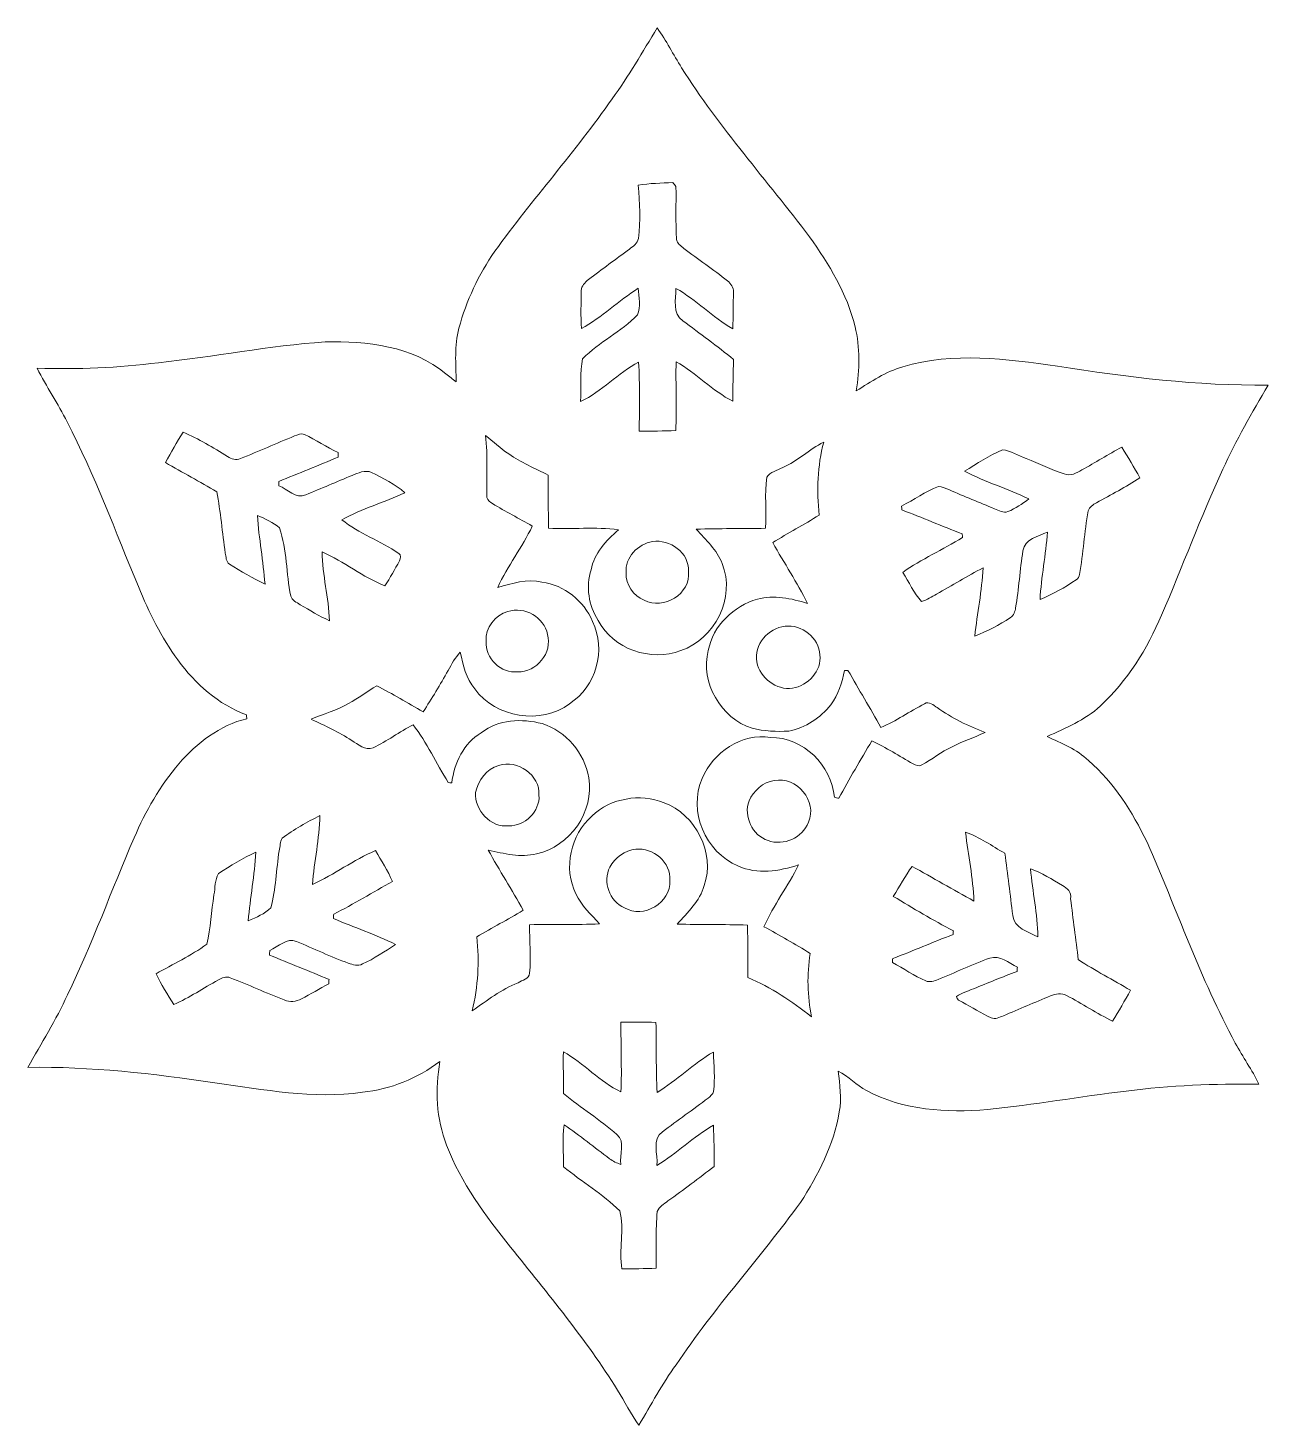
# Model space of a CAD drawing. Header units: centimetres. Extents: x -14.4 to 14.4, y -16.2 to 16.2.
import ezdxf

# ---------------------------------------------------------------- set-up
doc = ezdxf.new("R2010")
doc.units = ezdxf.units.CM
doc.header["$MEASUREMENT"] = 0
doc.layers.add('Layer 1', color=7, linetype='Continuous')

msp = doc.modelspace()

# ---------------------------------------------------------------- linework, layer by layer
at = {"layer": 'Layer 1', "color": 251, "lineweight": 9}
for points, knots in [([(0.21502, 16.18139), (0.42316, 15.88682), (0.58544, 15.56332), (0.77876, 15.25888), (0.77876, 15.25888), (1.65471, 13.87175), (2.75502, 12.64832), (3.7428, 11.34304), (3.7428, 11.34304), (4.19541, 10.70981), (4.61346, 10.02576), (4.7969, 9.2606), (4.7969, 9.2606), (4.91614, 8.77447), (4.90026, 8.26682), (4.82583, 7.77505), (4.82583, 7.77505), (5.16908, 7.98989), (5.50881, 8.22096), (5.90356, 8.33207), (5.90356, 8.33207), (7.07055, 8.68028), (8.30598, 8.51905), (9.48885, 8.34337), (9.48885, 8.34337), (11.1028, 8.09537), (12.72876, 7.88864), (14.36494, 7.9091), (14.36494, 7.9091), (13.99346, 7.27163), (13.62128, 6.63311), (13.32036, 5.95824), (13.32036, 5.95824), (12.80108, 4.85228), (12.38409, 3.70293), (11.89938, 2.58251), (11.89938, 2.58251), (11.56318, 1.7997), (11.1088, 1.05322), (10.47698, 0.47467), (10.47698, 0.47467), (10.12596, 0.14764), (9.67582, -0.03933), (9.24402, -0.2323), (9.24402, -0.2323), (9.58021, -0.38682), (9.93264, -0.52617), (10.20287, -0.78899), (10.20287, -0.78899), (10.79906, -1.29981), (11.21887, -1.97785), (11.56071, -2.6767), (11.56071, -2.6767), (12.24721, -4.22716), (12.79684, -5.84007), (13.60611, -7.33479), (13.60611, -7.33479), (13.78003, -7.65546), (13.99276, -7.95497), (14.15327, -8.28341), (14.15327, -8.28341), (13.12598, -8.27987), (12.09728, -8.30422), (11.07881, -8.44709), (11.07881, -8.44709), (10.00425, -8.57163), (8.93885, -8.76777), (7.86147, -8.87113), (7.86147, -8.87113), (6.9178, -8.94945), (5.91203, -8.89477), (5.0636, -8.43193), (5.0636, -8.43193), (4.82759, -8.30634), (4.64415, -8.10455), (4.40743, -7.98143), (4.40743, -7.98143), (4.43954, -8.2954), (4.49139, -8.61502), (4.43107, -8.92899), (4.43107, -8.92899), (4.30442, -9.68992), (3.94635, -10.38843), (3.52937, -11.02837), (3.52937, -11.02837), (2.60157, -12.30401), (1.52877, -13.46889), (0.65317, -14.78334), (0.65317, -14.78334), (0.33073, -15.22748), (0.07109, -15.71114), (-0.21007, -16.18139), (-0.21007, -16.18139), (-0.39775, -15.92422), (-0.53745, -15.63706), (-0.70855, -15.36965), (-0.70855, -15.36965), (-1.43527, -14.19561), (-2.32815, -13.13833), (-3.18259, -12.05778), (-3.18259, -12.05778), (-3.77102, -11.3367), (-4.33053, -10.57152), (-4.66778, -9.69734), (-4.66778, -9.69734), (-4.9052, -9.0828), (-4.93413, -8.40406), (-4.82089, -7.75918), (-4.82089, -7.75918), (-5.3423, -8.15217), (-5.96318, -8.40406), (-6.61335, -8.47355), (-6.61335, -8.47355), (-7.75882, -8.63795), (-8.90287, -8.40794), (-10.03458, -8.252), (-10.03458, -8.252), (-11.46863, -8.04174), (-12.91326, -7.87242), (-14.36494, -7.89675), (-14.36494, -7.89675), (-14.05943, -7.3369), (-13.70913, -6.80033), (-13.45089, -6.21542), (-13.45089, -6.21542), (-12.86846, -5.03184), (-12.43207, -3.78548), (-11.90255, -2.57898), (-11.90255, -2.57898), (-11.64361, -1.96056), (-11.30071, -1.37495), (-10.86891, -0.8613), (-10.86891, -0.8613), (-10.45087, -0.38541), (-9.921, 0.03016), (-9.29446, 0.18045), (-9.29446, 0.18045), (-9.29623, 0.20267), (-9.30011, 0.24748), (-9.30222, 0.2697), (-9.30222, 0.2697), (-9.95381, 0.50924), (-10.48509, 0.98866), (-10.89255, 1.54111), (-10.89255, 1.54111), (-11.26861, 2.06534), (-11.56353, 2.6439), (-11.80695, 3.24044), (-11.80695, 3.24044), (-12.33929, 4.51891), (-12.81695, 5.82313), (-13.45724, 7.05397), (-13.45724, 7.05397), (-13.66326, 7.4826), (-13.9402, 7.87206), (-14.15221, 8.29681), (-14.15221, 8.29681), (-13.21347, 8.27458), (-12.27297, 8.30386), (-11.34128, 8.42663), (-11.34128, 8.42663), (-10.05117, 8.56104), (-8.77659, 8.82526), (-7.48119, 8.90782), (-7.48119, 8.90782), (-6.51563, 8.93322), (-5.45342, 8.81644), (-4.68542, 8.16875), (-4.68542, 8.16875), (-4.60427, 8.10807), (-4.52385, 8.04563), (-4.4413, 7.9853), (-4.4413, 7.9853), (-4.45012, 8.39982), (-4.49104, 8.82174), (-4.37921, 9.22673), (-4.37921, 9.22673), (-4.21376, 9.8649), (-3.91954, 10.46603), (-3.54842, 11.00931), (-3.54842, 11.00931), (-2.68375, 12.21617), (-1.67551, 13.31366), (-0.83343, 14.53815), (-0.83343, 14.53815), (-0.44397, 15.06026), (-0.1307, 15.63106), (0.21502, 16.18139), (0.21502, 16.18139), (0.21502, 16.18139), (0.21502, 16.18139), (0.21502, 16.18139)], [0, 0, 0, 0, 0.02040816, 0.02040816, 0.02040816, 0.02040816, 0.04081633, 0.04081633, 0.04081633, 0.04081633, 0.06122449, 0.06122449, 0.06122449, 0.06122449, 0.08163265, 0.08163265, 0.08163265, 0.08163265, 0.10204082, 0.10204082, 0.10204082, 0.10204082, 0.12244898, 0.12244898, 0.12244898, 0.12244898, 0.14285714, 0.14285714, 0.14285714, 0.14285714, 0.16326531, 0.16326531, 0.16326531, 0.16326531, 0.18367347, 0.18367347, 0.18367347, 0.18367347, 0.20408163, 0.20408163, 0.20408163, 0.20408163, 0.2244898, 0.2244898, 0.2244898, 0.2244898, 0.24489796, 0.24489796, 0.24489796, 0.24489796, 0.26530612, 0.26530612, 0.26530612, 0.26530612, 0.28571429, 0.28571429, 0.28571429, 0.28571429, 0.30612245, 0.30612245, 0.30612245, 0.30612245, 0.32653061, 0.32653061, 0.32653061, 0.32653061, 0.34693878, 0.34693878, 0.34693878, 0.34693878, 0.36734694, 0.36734694, 0.36734694, 0.36734694, 0.3877551, 0.3877551, 0.3877551, 0.3877551, 0.40816327, 0.40816327, 0.40816327, 0.40816327, 0.42857143, 0.42857143, 0.42857143, 0.42857143, 0.44897959, 0.44897959, 0.44897959, 0.44897959, 0.46938776, 0.46938776, 0.46938776, 0.46938776, 0.48979592, 0.48979592, 0.48979592, 0.48979592, 0.51020408, 0.51020408, 0.51020408, 0.51020408, 0.53061224, 0.53061224, 0.53061224, 0.53061224, 0.55102041, 0.55102041, 0.55102041, 0.55102041, 0.57142857, 0.57142857, 0.57142857, 0.57142857, 0.59183673, 0.59183673, 0.59183673, 0.59183673, 0.6122449, 0.6122449, 0.6122449, 0.6122449, 0.63265306, 0.63265306, 0.63265306, 0.63265306, 0.65306122, 0.65306122, 0.65306122, 0.65306122, 0.67346939, 0.67346939, 0.67346939, 0.67346939, 0.69387755, 0.69387755, 0.69387755, 0.69387755, 0.71428571, 0.71428571, 0.71428571, 0.71428571, 0.73469388, 0.73469388, 0.73469388, 0.73469388, 0.75510204, 0.75510204, 0.75510204, 0.75510204, 0.7755102, 0.7755102, 0.7755102, 0.7755102, 0.79591837, 0.79591837, 0.79591837, 0.79591837, 0.81632653, 0.81632653, 0.81632653, 0.81632653, 0.83673469, 0.83673469, 0.83673469, 0.83673469, 0.85714286, 0.85714286, 0.85714286, 0.85714286, 0.87755102, 0.87755102, 0.87755102, 0.87755102, 0.89795918, 0.89795918, 0.89795918, 0.89795918, 0.91836735, 0.91836735, 0.91836735, 0.91836735, 0.93877551, 0.93877551, 0.93877551, 0.93877551, 0.95918367, 0.95918367, 0.95918367, 0.95918367, 1, 1, 1, 1]), ([(-0.22736, 12.54213), (-0.18609, 12.1308), (-0.1748, 11.71311), (-0.22101, 11.30177), (-0.22101, 11.30177), (-0.239, 11.18994), (-0.34589, 11.12538), (-0.42562, 11.05941), (-0.42562, 11.05941), (-0.74383, 10.82411), (-1.06485, 10.59374), (-1.37812, 10.35243), (-1.37812, 10.35243), (-1.45926, 10.28859), (-1.54287, 10.20569), (-1.54745, 10.09633), (-1.54745, 10.09633), (-1.54992, 9.80423), (-1.56015, 9.51142), (-1.54287, 9.21932), (-1.54287, 9.21932), (-1.06874, 9.4772), (-0.68068, 9.86138), (-0.22736, 10.14995), (-0.22736, 10.14995), (-0.20796, 9.94815), (-0.15716, 9.72732), (-0.24218, 9.53576), (-0.24218, 9.53576), (-0.62212, 9.14665), (-1.13153, 8.90605), (-1.51501, 8.52011), (-1.51501, 8.52011), (-1.58697, 8.1952), (-1.5344, 7.85548), (-1.56015, 7.52458), (-1.56015, 7.52458), (-1.06979, 7.76588), (-0.69479, 8.18074), (-0.21783, 8.44285), (-0.21783, 8.44285), (-0.18573, 7.90946), (-0.20196, 7.37535), (-0.20161, 6.84125), (-0.20161, 6.84125), (0.08026, 6.84195), (0.36178, 6.84513), (0.644, 6.85324), (0.644, 6.85324), (0.6627, 7.38488), (0.64188, 7.91686), (0.65, 8.44815), (0.65, 8.44815), (1.11849, 8.1878), (1.48785, 7.77928), (1.96551, 7.53304), (1.96551, 7.53304), (1.96868, 7.85583), (1.96833, 8.17863), (1.9842, 8.50071), (1.9842, 8.50071), (1.60426, 8.81468), (1.19963, 9.09796), (0.80981, 9.39888), (0.80981, 9.39888), (0.55898, 9.56433), (0.64718, 9.891), (0.64682, 10.14783), (0.64682, 10.14783), (1.11743, 9.88431), (1.49278, 9.48001), (1.96339, 9.21403), (1.96339, 9.21403), (1.97574, 9.49766), (1.97291, 9.782), (1.98103, 10.06599), (1.98103, 10.06599), (1.98914, 10.17147), (1.91965, 10.26001), (1.84168, 10.3221), (1.84168, 10.3221), (1.51325, 10.58598), (1.16435, 10.82234), (0.8285, 11.07599), (0.8285, 11.07599), (0.76465, 11.13631), (0.66834, 11.19029), (0.65988, 11.2866), (0.65988, 11.2866), (0.63871, 11.69441), (0.65282, 12.10293), (0.64823, 12.51074), (0.64823, 12.51074), (0.62283, 12.54002), (0.59743, 12.5693), (0.57239, 12.59858), (0.57239, 12.59858), (0.30533, 12.58764), (0.03722, 12.582), (-0.22736, 12.54213), (-0.22736, 12.54213), (-0.22736, 12.54213), (-0.22736, 12.54213), (-0.22736, 12.54213)], [0, 0, 0, 0, 0.03703704, 0.03703704, 0.03703704, 0.03703704, 0.07407407, 0.07407407, 0.07407407, 0.07407407, 0.11111111, 0.11111111, 0.11111111, 0.11111111, 0.14814815, 0.14814815, 0.14814815, 0.14814815, 0.18518519, 0.18518519, 0.18518519, 0.18518519, 0.22222222, 0.22222222, 0.22222222, 0.22222222, 0.25925926, 0.25925926, 0.25925926, 0.25925926, 0.2962963, 0.2962963, 0.2962963, 0.2962963, 0.33333333, 0.33333333, 0.33333333, 0.33333333, 0.37037037, 0.37037037, 0.37037037, 0.37037037, 0.40740741, 0.40740741, 0.40740741, 0.40740741, 0.44444444, 0.44444444, 0.44444444, 0.44444444, 0.48148148, 0.48148148, 0.48148148, 0.48148148, 0.51851852, 0.51851852, 0.51851852, 0.51851852, 0.55555556, 0.55555556, 0.55555556, 0.55555556, 0.59259259, 0.59259259, 0.59259259, 0.59259259, 0.62962963, 0.62962963, 0.62962963, 0.62962963, 0.66666667, 0.66666667, 0.66666667, 0.66666667, 0.7037037, 0.7037037, 0.7037037, 0.7037037, 0.74074074, 0.74074074, 0.74074074, 0.74074074, 0.77777778, 0.77777778, 0.77777778, 0.77777778, 0.81481481, 0.81481481, 0.81481481, 0.81481481, 0.85185185, 0.85185185, 0.85185185, 0.85185185, 0.88888889, 0.88888889, 0.88888889, 0.88888889, 0.92592593, 0.92592593, 0.92592593, 0.92592593, 1, 1, 1, 1]), ([(-10.76978, 6.82149), (-10.91618, 6.59113), (-11.04953, 6.35265), (-11.17971, 6.11241), (-11.17971, 6.11241), (-10.7846, 5.88451), (-10.38278, 5.66861), (-9.98873, 5.43895), (-9.98873, 5.43895), (-9.90265, 4.96835), (-9.86138, 4.49139), (-9.79365, 4.01796), (-9.79365, 4.01796), (-9.77071, 3.94212), (-9.78411, 3.81018), (-9.69627, 3.7615), (-9.69627, 3.7615), (-9.43064, 3.59146), (-9.15547, 3.43553), (-8.8729, 3.29477), (-8.8729, 3.29477), (-8.91205, 3.82817), (-9.01576, 4.35452), (-9.04752, 4.88862), (-9.04752, 4.88862), (-8.86655, 4.81489), (-8.68733, 4.7267), (-8.53705, 4.6004), (-8.53705, 4.6004), (-8.35925, 4.0924), (-8.38465, 3.54383), (-8.27529, 3.02137), (-8.27529, 3.02137), (-8.24601, 2.92118), (-8.13912, 2.87532), (-8.05939, 2.82205), (-8.05939, 2.82205), (-7.83538, 2.69258), (-7.61418, 2.55747), (-7.37888, 2.44916), (-7.37888, 2.44916), (-7.3944, 2.98397), (-7.54716, 3.50714), (-7.54751, 4.04337), (-7.54751, 4.04337), (-7.04127, 3.82394), (-6.61053, 3.45987), (-6.09477, 3.25738), (-6.09477, 3.25738), (-5.97835, 3.44717), (-5.86335, 3.63838), (-5.75998, 3.83523), (-5.75998, 3.83523), (-5.736, 3.88955), (-5.7106, 3.97422), (-5.77621, 4.00915), (-5.77621, 4.00915), (-6.19531, 4.30125), (-6.69485, 4.46635), (-7.09419, 4.78808), (-7.09419, 4.78808), (-6.62746, 5.04102), (-6.11453, 5.19413), (-5.63298, 5.41638), (-5.63298, 5.41638), (-5.86088, 5.61534), (-6.13816, 5.74869), (-6.40592, 5.88451), (-6.40592, 5.88451), (-6.55761, 5.95401), (-6.71636, 5.86934), (-6.85712, 5.81678), (-6.85712, 5.81678), (-7.21237, 5.66438), (-7.56938, 5.51551), (-7.92639, 5.36699), (-7.92639, 5.36699), (-8.15605, 5.26221), (-8.3536, 5.50351), (-8.55292, 5.57477), (-8.55292, 5.57477), (-8.55292, 5.60017), (-8.55363, 5.65097), (-8.55398, 5.67637), (-8.55398, 5.67637), (-8.09326, 5.85946), (-7.635, 6.04891), (-7.17815, 6.24082), (-7.17815, 6.24082), (-7.17886, 6.26657), (-7.18027, 6.31772), (-7.18097, 6.34312), (-7.18097, 6.34312), (-7.44309, 6.47894), (-7.69215, 6.63946), (-7.9592, 6.76575), (-7.9592, 6.76575), (-8.03575, 6.80209), (-8.1183, 6.75199), (-8.19203, 6.73012), (-8.19203, 6.73012), (-8.60655, 6.55479), (-9.02036, 6.37628), (-9.43768, 6.20836), (-9.43768, 6.20836), (-9.54, 6.15792), (-9.65112, 6.19848), (-9.74073, 6.25493), (-9.74073, 6.25493), (-10.0741, 6.46095), (-10.41242, 6.65992), (-10.76978, 6.82149), (-10.76978, 6.82149), (-10.76978, 6.82149), (-10.76978, 6.82149), (-10.76978, 6.82149)], [0, 0, 0, 0, 0.03333333, 0.03333333, 0.03333333, 0.03333333, 0.06666667, 0.06666667, 0.06666667, 0.06666667, 0.1, 0.1, 0.1, 0.1, 0.13333333, 0.13333333, 0.13333333, 0.13333333, 0.16666667, 0.16666667, 0.16666667, 0.16666667, 0.2, 0.2, 0.2, 0.2, 0.23333333, 0.23333333, 0.23333333, 0.23333333, 0.26666667, 0.26666667, 0.26666667, 0.26666667, 0.3, 0.3, 0.3, 0.3, 0.33333333, 0.33333333, 0.33333333, 0.33333333, 0.36666667, 0.36666667, 0.36666667, 0.36666667, 0.4, 0.4, 0.4, 0.4, 0.43333333, 0.43333333, 0.43333333, 0.43333333, 0.46666667, 0.46666667, 0.46666667, 0.46666667, 0.5, 0.5, 0.5, 0.5, 0.53333333, 0.53333333, 0.53333333, 0.53333333, 0.56666667, 0.56666667, 0.56666667, 0.56666667, 0.6, 0.6, 0.6, 0.6, 0.63333333, 0.63333333, 0.63333333, 0.63333333, 0.66666667, 0.66666667, 0.66666667, 0.66666667, 0.7, 0.7, 0.7, 0.7, 0.73333333, 0.73333333, 0.73333333, 0.73333333, 0.76666667, 0.76666667, 0.76666667, 0.76666667, 0.8, 0.8, 0.8, 0.8, 0.83333333, 0.83333333, 0.83333333, 0.83333333, 0.86666667, 0.86666667, 0.86666667, 0.86666667, 0.9, 0.9, 0.9, 0.9, 0.93333333, 0.93333333, 0.93333333, 0.93333333, 1, 1, 1, 1]), ([(-3.76608, 6.74211), (-3.70788, 6.2641), (-3.74139, 5.78291), (-3.73045, 5.30313), (-3.73045, 5.30313), (-3.72163, 5.2347), (-3.65461, 5.19871), (-3.60381, 5.16202), (-3.60381, 5.16202), (-3.30112, 4.98034), (-2.9868, 4.81912), (-2.68094, 4.64238), (-2.68094, 4.64238), (-2.91483, 4.15132), (-3.25244, 3.71669), (-3.48139, 3.22245), (-3.48139, 3.22245), (-3.14872, 3.30923), (-2.80124, 3.43518), (-2.45586, 3.34416), (-2.45586, 3.34416), (-1.93904, 3.27184), (-1.48291, 2.91624), (-1.28675, 2.43223), (-1.28675, 2.43223), (-0.95973, 1.78488), (-1.20632, 0.91493), (-1.81733, 0.52829), (-1.81733, 0.52829), (-2.4802, 0.02981), (-3.53043, 0.19985), (-4.01232, 0.87154), (-4.01232, 0.87154), (-4.22081, 1.10825), (-4.28149, 1.42364), (-4.34887, 1.72103), (-4.34887, 1.72103), (-4.46882, 1.59791), (-4.5489, 1.4448), (-4.63251, 1.29664), (-4.63251, 1.29664), (-4.81419, 0.97067), (-5.00821, 0.65176), (-5.20895, 0.33743), (-5.20895, 0.33743), (-5.56349, 0.54804), (-5.92156, 0.7523), (-6.28562, 0.94562), (-6.28562, 0.94562), (-6.4987, 0.80204), (-6.71248, 0.65882), (-6.93615, 0.53217), (-6.93615, 0.53217), (-7.21061, 0.3773), (-7.51505, 0.28805), (-7.8061, 0.17092), (-7.8061, 0.17092), (-7.48613, 0.01746), (-7.1591, -0.12435), (-6.86453, -0.32473), (-6.86453, -0.32473), (-6.71531, -0.40834), (-6.55973, -0.57167), (-6.36923, -0.49265), (-6.36923, -0.49265), (-6.04644, -0.34096), (-5.75681, -0.12753), (-5.44354, 0.04216), (-5.44354, 0.04216), (-5.12109, -0.37094), (-4.90591, -0.85672), (-4.62651, -1.29875), (-4.62651, -1.29875), (-4.60675, -1.30051), (-4.56795, -1.30404), (-4.54819, -1.3058), (-4.54819, -1.3058), (-4.48399, -0.85072), (-4.27902, -0.37941), (-3.86133, -0.14517), (-3.86133, -0.14517), (-3.46622, 0.16493), (-2.9233, 0.18997), (-2.45374, 0.06685), (-2.45374, 0.06685), (-1.89988, -0.10954), (-1.46632, -0.61189), (-1.37318, -1.18551), (-1.37318, -1.18551), (-1.23913, -1.96691), (-1.80886, -2.78535), (-2.57933, -2.94763), (-2.57933, -2.94763), (-2.95399, -3.045), (-3.33287, -2.94305), (-3.69941, -2.86226), (-3.69941, -2.86226), (-3.44717, -3.33675), (-3.14343, -3.78195), (-2.89437, -4.25785), (-2.89437, -4.25785), (-3.24926, -4.4674), (-3.6098, -4.66707), (-3.96681, -4.87309), (-3.96681, -4.87309), (-3.90085, -5.44566), (-3.9393, -6.02457), (-4.07053, -6.58513), (-4.07053, -6.58513), (-3.72904, -6.34913), (-3.39778, -6.0923), (-3.01008, -5.93426), (-3.01008, -5.93426), (-2.91518, -5.87288), (-2.75679, -5.84783), (-2.74162, -5.71377), (-2.74162, -5.71377), (-2.70669, -5.34053), (-2.7476, -4.96482), (-2.74162, -4.59087), (-2.74162, -4.59087), (-2.2015, -4.58734), (-1.66175, -4.59334), (-1.12165, -4.57359), (-1.12165, -4.57359), (-1.31991, -4.35451), (-1.54146, -4.14919), (-1.67093, -3.87862), (-1.67093, -3.87862), (-1.96691, -3.27924), (-1.79405, -2.51019), (-1.29663, -2.0731), (-1.29663, -2.0731), (-0.86342, -1.65294), (-0.18362, -1.5464), (0.3713, -1.76442), (0.3713, -1.76442), (1.10614, -2.03676), (1.5644, -2.93317), (1.30193, -3.68247), (1.30193, -3.68247), (1.20421, -4.04654), (0.91529, -4.30688), (0.67399, -4.57888), (0.67399, -4.57888), (1.21691, -4.59052), (1.76019, -4.58346), (2.30347, -4.59969), (2.30347, -4.59969), (2.31511, -5.00539), (2.31017, -5.41144), (2.3144, -5.81749), (2.3144, -5.81749), (2.85239, -6.03833), (3.33217, -6.36712), (3.78549, -6.72625), (3.78549, -6.72625), (3.69377, -6.24118), (3.67824, -5.74729), (3.75797, -5.25904), (3.75797, -5.25904), (3.40802, -5.03819), (3.04853, -4.83288), (2.68376, -4.63814), (2.68376, -4.63814), (2.90636, -4.1358), (3.25173, -3.69905), (3.4888, -3.2041), (3.4888, -3.2041), (3.03795, -3.35544), (2.53277, -3.43164), (2.08439, -3.23091), (2.08439, -3.23091), (1.33051, -2.91729), (0.92411, -1.95668), (1.2536, -1.20174), (1.2536, -1.20174), (1.5076, -0.59637), (2.17082, -0.14481), (2.83969, -0.25276), (2.83969, -0.25276), (3.59851, -0.24818), (4.2508, -0.8994), (4.31783, -1.64024), (4.31783, -1.64024), (4.35205, -1.64765), (4.38662, -1.65576), (4.42155, -1.66352), (4.42155, -1.66352), (4.66179, -1.21161), (4.92602, -0.77311), (5.18496, -0.33179), (5.18496, -0.33179), (5.51692, -0.4856), (5.82243, -0.6895), (6.14275, -0.86554), (6.14275, -0.86554), (6.20237, -0.89588), (6.2768, -0.93398), (6.34101, -0.89164), (6.34101, -0.89164), (6.57878, -0.75759), (6.79645, -0.58825), (7.04304, -0.46937), (7.04304, -0.46937), (7.28963, -0.33955), (7.55986, -0.26194), (7.80856, -0.13635), (7.80856, -0.13635), (7.41733, 0.01006), (7.04057, 0.19597), (6.69908, 0.43762), (6.69908, 0.43762), (6.61159, 0.49019), (6.51246, 0.59602), (6.40486, 0.52652), (6.40486, 0.52652), (6.0662, 0.35013), (5.75222, 0.12365), (5.39733, -0.02134), (5.39733, -0.02134), (5.1465, 0.42175), (4.88439, 0.85813), (4.63251, 1.30052), (4.63251, 1.30052), (4.61169, 1.30052), (4.57006, 1.30017), (4.54925, 1.29981), (4.54925, 1.29981), (4.49528, 1.01865), (4.41131, 0.73713), (4.23916, 0.50359), (4.23916, 0.50359), (3.9968, 0.19632), (3.6472, -0.02487), (3.26443, -0.10742), (3.26443, -0.10742), (2.97974, -0.12082), (2.69011, -0.11095), (2.41283, -0.0411), (2.41283, -0.0411), (1.69069, 0.19209), (1.20315, 1.01794), (1.39683, 1.7623), (1.39683, 1.7623), (1.50619, 2.33345), (1.98456, 2.79383), (2.53454, 2.95081), (2.53454, 2.95081), (2.92048, 3.05418), (3.32194, 2.96669), (3.69518, 2.85168), (3.69518, 2.85168), (3.45458, 3.3364), (3.15437, 3.7876), (2.88978, 4.25856), (2.88978, 4.25856), (3.24221, 4.48222), (3.6151, 4.67166), (3.96576, 4.89815), (3.96576, 4.89815), (3.90895, 5.4633), (3.92554, 6.03585), (4.06982, 6.58619), (4.06982, 6.58619), (3.73539, 6.42109), (3.46763, 6.14416), (3.12085, 6.00058), (3.12085, 6.00058), (2.99879, 5.92826), (2.83052, 5.89933), (2.74973, 5.77233), (2.74973, 5.77233), (2.70281, 5.38251), (2.74268, 4.98458), (2.72327, 4.59193), (2.72327, 4.59193), (2.18846, 4.57853), (1.6533, 4.59123), (1.11884, 4.56795), (1.11884, 4.56795), (1.33509, 4.31783), (1.59721, 4.09487), (1.71786, 3.77737), (1.71786, 3.77737), (2.03465, 2.99456), (1.5524, 2.02089), (0.76042, 1.75913), (0.76042, 1.75913), (0.06827, 1.49631), (-0.81368, 1.7877), (-1.15517, 2.45833), (-1.15517, 2.45833), (-1.37283, 2.80512), (-1.44656, 3.23903), (-1.31885, 3.63167), (-1.31885, 3.63167), (-1.24654, 4.01373), (-0.96749, 4.30724), (-0.68491, 4.55348), (-0.68491, 4.55348), (-1.21831, 4.63638), (-1.76512, 4.55842), (-2.3024, 4.59511), (-2.3024, 4.59511), (-2.31404, 5.00433), (-2.30981, 5.41426), (-2.31051, 5.82348), (-2.31051, 5.82348), (-2.61919, 5.98047), (-2.94235, 6.11347), (-3.22669, 6.31384), (-3.22669, 6.31384), (-3.42213, 6.43696), (-3.58017, 6.60735), (-3.76608, 6.74211), (-3.76608, 6.74211), (-3.76608, 6.74211), (-3.76608, 6.74211), (-3.76608, 6.74211)], [0, 0, 0, 0, 0.01234568, 0.01234568, 0.01234568, 0.01234568, 0.02469136, 0.02469136, 0.02469136, 0.02469136, 0.03703704, 0.03703704, 0.03703704, 0.03703704, 0.04938272, 0.04938272, 0.04938272, 0.04938272, 0.0617284, 0.0617284, 0.0617284, 0.0617284, 0.07407407, 0.07407407, 0.07407407, 0.07407407, 0.08641975, 0.08641975, 0.08641975, 0.08641975, 0.09876543, 0.09876543, 0.09876543, 0.09876543, 0.11111111, 0.11111111, 0.11111111, 0.11111111, 0.12345679, 0.12345679, 0.12345679, 0.12345679, 0.13580247, 0.13580247, 0.13580247, 0.13580247, 0.14814815, 0.14814815, 0.14814815, 0.14814815, 0.16049383, 0.16049383, 0.16049383, 0.16049383, 0.17283951, 0.17283951, 0.17283951, 0.17283951, 0.18518519, 0.18518519, 0.18518519, 0.18518519, 0.19753086, 0.19753086, 0.19753086, 0.19753086, 0.20987654, 0.20987654, 0.20987654, 0.20987654, 0.22222222, 0.22222222, 0.22222222, 0.22222222, 0.2345679, 0.2345679, 0.2345679, 0.2345679, 0.24691358, 0.24691358, 0.24691358, 0.24691358, 0.25925926, 0.25925926, 0.25925926, 0.25925926, 0.27160494, 0.27160494, 0.27160494, 0.27160494, 0.28395062, 0.28395062, 0.28395062, 0.28395062, 0.2962963, 0.2962963, 0.2962963, 0.2962963, 0.30864198, 0.30864198, 0.30864198, 0.30864198, 0.32098765, 0.32098765, 0.32098765, 0.32098765, 0.33333333, 0.33333333, 0.33333333, 0.33333333, 0.34567901, 0.34567901, 0.34567901, 0.34567901, 0.35802469, 0.35802469, 0.35802469, 0.35802469, 0.37037037, 0.37037037, 0.37037037, 0.37037037, 0.38271605, 0.38271605, 0.38271605, 0.38271605, 0.39506173, 0.39506173, 0.39506173, 0.39506173, 0.40740741, 0.40740741, 0.40740741, 0.40740741, 0.41975309, 0.41975309, 0.41975309, 0.41975309, 0.43209877, 0.43209877, 0.43209877, 0.43209877, 0.44444444, 0.44444444, 0.44444444, 0.44444444, 0.45679012, 0.45679012, 0.45679012, 0.45679012, 0.4691358, 0.4691358, 0.4691358, 0.4691358, 0.48148148, 0.48148148, 0.48148148, 0.48148148, 0.49382716, 0.49382716, 0.49382716, 0.49382716, 0.50617284, 0.50617284, 0.50617284, 0.50617284, 0.51851852, 0.51851852, 0.51851852, 0.51851852, 0.5308642, 0.5308642, 0.5308642, 0.5308642, 0.54320988, 0.54320988, 0.54320988, 0.54320988, 0.55555556, 0.55555556, 0.55555556, 0.55555556, 0.56790123, 0.56790123, 0.56790123, 0.56790123, 0.58024691, 0.58024691, 0.58024691, 0.58024691, 0.59259259, 0.59259259, 0.59259259, 0.59259259, 0.60493827, 0.60493827, 0.60493827, 0.60493827, 0.61728395, 0.61728395, 0.61728395, 0.61728395, 0.62962963, 0.62962963, 0.62962963, 0.62962963, 0.64197531, 0.64197531, 0.64197531, 0.64197531, 0.65432099, 0.65432099, 0.65432099, 0.65432099, 0.66666667, 0.66666667, 0.66666667, 0.66666667, 0.67901235, 0.67901235, 0.67901235, 0.67901235, 0.69135802, 0.69135802, 0.69135802, 0.69135802, 0.7037037, 0.7037037, 0.7037037, 0.7037037, 0.71604938, 0.71604938, 0.71604938, 0.71604938, 0.72839506, 0.72839506, 0.72839506, 0.72839506, 0.74074074, 0.74074074, 0.74074074, 0.74074074, 0.75308642, 0.75308642, 0.75308642, 0.75308642, 0.7654321, 0.7654321, 0.7654321, 0.7654321, 0.77777778, 0.77777778, 0.77777778, 0.77777778, 0.79012346, 0.79012346, 0.79012346, 0.79012346, 0.80246914, 0.80246914, 0.80246914, 0.80246914, 0.81481481, 0.81481481, 0.81481481, 0.81481481, 0.82716049, 0.82716049, 0.82716049, 0.82716049, 0.83950617, 0.83950617, 0.83950617, 0.83950617, 0.85185185, 0.85185185, 0.85185185, 0.85185185, 0.86419753, 0.86419753, 0.86419753, 0.86419753, 0.87654321, 0.87654321, 0.87654321, 0.87654321, 0.88888889, 0.88888889, 0.88888889, 0.88888889, 0.90123457, 0.90123457, 0.90123457, 0.90123457, 0.91358025, 0.91358025, 0.91358025, 0.91358025, 0.92592593, 0.92592593, 0.92592593, 0.92592593, 0.9382716, 0.9382716, 0.9382716, 0.9382716, 0.95061728, 0.95061728, 0.95061728, 0.95061728, 0.96296296, 0.96296296, 0.96296296, 0.96296296, 0.97530864, 0.97530864, 0.97530864, 0.97530864, 1, 1, 1, 1]), ([(10.05153, 5.94237), (9.92416, 5.87816), (9.79081, 5.78468), (9.64089, 5.8517), (9.64089, 5.8517), (9.34138, 5.94907), (9.05704, 6.08948), (8.76389, 6.20413), (8.76389, 6.20413), (8.57974, 6.27151), (8.40863, 6.39639), (8.20967, 6.40733), (8.20967, 6.40733), (7.9017, 6.27433), (7.6156, 6.09336), (7.33408, 5.91203), (7.33408, 5.91203), (7.81244, 5.6605), (8.33844, 5.51304), (8.82103, 5.26997), (8.82103, 5.26997), (8.67287, 5.15356), (8.5113, 5.05196), (8.33738, 4.97823), (8.33738, 4.97823), (8.23084, 4.93413), (8.12395, 5.00892), (8.02623, 5.04102), (8.02623, 5.04102), (7.6798, 5.19272), (7.32667, 5.32783), (6.98201, 5.48305), (6.98201, 5.48305), (6.89981, 5.51339), (6.81832, 5.5596), (6.72871, 5.55608), (6.72871, 5.55608), (6.42391, 5.44742), (6.16427, 5.24845), (5.87534, 5.10699), (5.87534, 5.10699), (5.8764, 5.08406), (5.87816, 5.03855), (5.87887, 5.01597), (5.87887, 5.01597), (6.35124, 4.84735), (6.80738, 4.63709), (7.27799, 4.46352), (7.27799, 4.46352), (7.2801, 4.442), (7.28434, 4.39826), (7.28645, 4.37674), (7.28645, 4.37674), (6.83031, 4.09805), (6.33713, 3.87932), (5.9011, 3.56853), (5.9011, 3.56853), (6.04679, 3.34522), (6.15545, 3.09157), (6.33819, 2.89578), (6.33819, 2.89578), (6.46448, 2.92823), (6.57102, 3.00796), (6.68426, 3.06864), (6.68426, 3.06864), (7.04304, 3.27325), (7.39864, 3.48386), (7.76481, 3.67471), (7.76481, 3.67471), (7.73448, 3.14449), (7.62935, 2.62132), (7.56903, 2.09356), (7.56903, 2.09356), (7.8576, 2.20751), (8.13806, 2.34756), (8.39453, 2.52325), (8.39453, 2.52325), (8.47355, 2.57087), (8.50283, 2.66365), (8.51765, 2.74973), (8.51765, 2.74973), (8.5882, 3.18717), (8.61889, 3.62991), (8.68522, 4.06806), (8.68522, 4.06806), (8.72191, 4.3404), (9.04188, 4.40743), (9.25566, 4.50409), (9.25566, 4.50409), (9.21826, 3.97987), (9.1096, 3.46375), (9.08315, 2.93847), (9.08315, 2.93847), (9.37384, 3.06935), (9.65853, 3.2161), (9.91994, 3.39884), (9.91994, 3.39884), (9.96192, 3.42812), (9.9912, 3.47328), (9.9972, 3.52443), (9.9972, 3.52443), (10.08857, 4.0102), (10.10338, 4.50762), (10.20109, 4.99234), (10.20109, 4.99234), (10.21944, 5.08829), (10.31505, 5.13627), (10.39019, 5.18425), (10.39019, 5.18425), (10.72745, 5.37122), (11.0707, 5.54831), (11.39455, 5.75892), (11.39455, 5.75892), (11.26649, 6.00234), (11.11691, 6.23376), (10.97545, 6.46942), (10.97545, 6.46942), (10.66183, 6.30397), (10.36021, 6.11664), (10.05153, 5.94237), (10.05153, 5.94237), (10.05153, 5.94237), (10.05153, 5.94237), (10.05153, 5.94237)], [0, 0, 0, 0, 0.03125, 0.03125, 0.03125, 0.03125, 0.0625, 0.0625, 0.0625, 0.0625, 0.09375, 0.09375, 0.09375, 0.09375, 0.125, 0.125, 0.125, 0.125, 0.15625, 0.15625, 0.15625, 0.15625, 0.1875, 0.1875, 0.1875, 0.1875, 0.21875, 0.21875, 0.21875, 0.21875, 0.25, 0.25, 0.25, 0.25, 0.28125, 0.28125, 0.28125, 0.28125, 0.3125, 0.3125, 0.3125, 0.3125, 0.34375, 0.34375, 0.34375, 0.34375, 0.375, 0.375, 0.375, 0.375, 0.40625, 0.40625, 0.40625, 0.40625, 0.4375, 0.4375, 0.4375, 0.4375, 0.46875, 0.46875, 0.46875, 0.46875, 0.5, 0.5, 0.5, 0.5, 0.53125, 0.53125, 0.53125, 0.53125, 0.5625, 0.5625, 0.5625, 0.5625, 0.59375, 0.59375, 0.59375, 0.59375, 0.625, 0.625, 0.625, 0.625, 0.65625, 0.65625, 0.65625, 0.65625, 0.6875, 0.6875, 0.6875, 0.6875, 0.71875, 0.71875, 0.71875, 0.71875, 0.75, 0.75, 0.75, 0.75, 0.78125, 0.78125, 0.78125, 0.78125, 0.8125, 0.8125, 0.8125, 0.8125, 0.84375, 0.84375, 0.84375, 0.84375, 0.875, 0.875, 0.875, 0.875, 0.90625, 0.90625, 0.90625, 0.90625, 0.9375, 0.9375, 0.9375, 0.9375, 1, 1, 1, 1]), ([(0.1046, 4.2829), (-0.23195, 4.22787), (-0.53992, 3.91672), (-0.50641, 3.56112), (-0.50641, 3.56112), (-0.51981, 3.2856), (-0.34025, 3.02807), (-0.0866, 2.92788), (-0.0866, 2.92788), (0.35261, 2.68305), (1.00666, 3.07817), (0.93575, 3.59498), (0.93575, 3.59498), (0.96397, 4.0229), (0.50007, 4.34993), (0.1046, 4.2829), (0.1046, 4.2829), (0.1046, 4.2829), (0.1046, 4.2829), (0.1046, 4.2829)], [0, 0, 0, 0, 0.16666667, 0.16666667, 0.16666667, 0.16666667, 0.33333333, 0.33333333, 0.33333333, 0.33333333, 0.5, 0.5, 0.5, 0.5, 0.66666667, 0.66666667, 0.66666667, 0.66666667, 1, 1, 1, 1]), ([(-3.24785, 2.66295), (-3.54136, 2.5804), (-3.77385, 2.28371), (-3.75233, 1.97362), (-3.75233, 1.97362), (-3.77843, 1.58733), (-3.40484, 1.21479), (-3.01714, 1.26806), (-3.01714, 1.26806), (-2.58498, 1.24795), (-2.20503, 1.71115), (-2.32815, 2.13448), (-2.32815, 2.13448), (-2.40294, 2.53206), (-2.8605, 2.79206), (-3.24785, 2.66295), (-3.24785, 2.66295), (-3.24785, 2.66295), (-3.24785, 2.66295), (-3.24785, 2.66295)], [0, 0, 0, 0, 0.16666667, 0.16666667, 0.16666667, 0.16666667, 0.33333333, 0.33333333, 0.33333333, 0.33333333, 0.5, 0.5, 0.5, 0.5, 0.66666667, 0.66666667, 0.66666667, 0.66666667, 1, 1, 1, 1]), ([(3.10251, 2.30876), (2.72292, 2.23362), (2.4153, 1.81346), (2.53842, 1.42434), (2.53842, 1.42434), (2.64602, 1.06768), (3.04536, 0.80381), (3.41719, 0.90117), (3.41719, 0.90117), (3.76431, 0.99113), (4.06665, 1.35978), (3.96999, 1.72879), (3.96999, 1.72879), (3.90895, 2.11967), (3.48492, 2.4026), (3.10251, 2.30876), (3.10251, 2.30876), (3.10251, 2.30876), (3.10251, 2.30876), (3.10251, 2.30876)], [0, 0, 0, 0, 0.16666667, 0.16666667, 0.16666667, 0.16666667, 0.33333333, 0.33333333, 0.33333333, 0.33333333, 0.5, 0.5, 0.5, 0.5, 0.66666667, 0.66666667, 0.66666667, 0.66666667, 1, 1, 1, 1]), ([(-3.45846, -0.90364), (-3.74492, -0.97208), (-3.93048, -1.25853), (-3.99257, -1.53088), (-3.99257, -1.53088), (-4.02573, -1.93481), (-3.64332, -2.35426), (-3.22704, -2.29887), (-3.22704, -2.29887), (-2.8545, -2.31792), (-2.4989, -1.9655), (-2.52571, -1.58944), (-2.52571, -1.58944), (-2.49572, -1.12448), (-3.02455, -0.75829), (-3.45846, -0.90364), (-3.45846, -0.90364), (-3.45846, -0.90364), (-3.45846, -0.90364), (-3.45846, -0.90364)], [0, 0, 0, 0, 0.16666667, 0.16666667, 0.16666667, 0.16666667, 0.33333333, 0.33333333, 0.33333333, 0.33333333, 0.5, 0.5, 0.5, 0.5, 0.66666667, 0.66666667, 0.66666667, 0.66666667, 1, 1, 1, 1]), ([(2.92612, -1.25183), (2.66401, -1.28323), (2.44705, -1.49348), (2.34016, -1.72561), (2.34016, -1.72561), (2.20892, -2.08474), (2.41883, -2.52254), (2.78007, -2.64001), (2.78007, -2.64001), (3.1392, -2.77618), (3.57735, -2.57757), (3.71599, -2.21809), (3.71599, -2.21809), (3.93717, -1.73196), (3.44047, -1.146), (2.92612, -1.25183), (2.92612, -1.25183), (2.92612, -1.25183), (2.92612, -1.25183), (2.92612, -1.25183)], [0, 0, 0, 0, 0.16666667, 0.16666667, 0.16666667, 0.16666667, 0.33333333, 0.33333333, 0.33333333, 0.33333333, 0.5, 0.5, 0.5, 0.5, 0.66666667, 0.66666667, 0.66666667, 0.66666667, 1, 1, 1, 1]), ([(-8.47249, -2.58674), (-8.54234, -2.6647), (-8.50989, -2.78712), (-8.54446, -2.87708), (-8.54446, -2.87708), (-8.61184, -3.31593), (-8.6203, -3.76784), (-8.73531, -4.19682), (-8.73531, -4.19682), (-8.87713, -4.34146), (-9.0761, -4.42083), (-9.25919, -4.50338), (-9.25919, -4.50338), (-9.22215, -3.96928), (-9.10996, -3.44328), (-9.08491, -2.90812), (-9.08491, -2.90812), (-9.38619, -3.04959), (-9.67229, -3.2228), (-9.94781, -3.40801), (-9.94781, -3.40801), (-10.04306, -3.54982), (-10.01978, -3.74068), (-10.05788, -3.90084), (-10.05788, -3.90084), (-10.11538, -4.27972), (-10.1242, -4.66919), (-10.22192, -5.03996), (-10.22192, -5.03996), (-10.58633, -5.31337), (-11.00332, -5.50211), (-11.39631, -5.72859), (-11.39631, -5.72859), (-11.2806, -5.978), (-11.12715, -6.20731), (-10.98639, -6.44261), (-10.98639, -6.44261), (-10.62691, -6.27892), (-10.29635, -6.06196), (-9.95345, -5.86899), (-9.95345, -5.86899), (-9.87054, -5.82313), (-9.77247, -5.77692), (-9.67829, -5.81925), (-9.67829, -5.81925), (-9.256, -5.978), (-8.8482, -6.1738), (-8.42663, -6.33501), (-8.42663, -6.33501), (-8.29963, -6.38652), (-8.15146, -6.37488), (-8.03081, -6.31138), (-8.03081, -6.31138), (-7.81456, -6.20025), (-7.60819, -6.07078), (-7.39264, -5.9586), (-7.39264, -5.9586), (-7.39193, -5.93355), (-7.39052, -5.88311), (-7.38982, -5.85806), (-7.38982, -5.85806), (-7.84843, -5.66897), (-8.3081, -5.48376), (-8.76706, -5.29573), (-8.76706, -5.29573), (-8.766, -5.26927), (-8.76459, -5.21599), (-8.76353, -5.18953), (-8.76353, -5.18953), (-8.56386, -5.10416), (-8.36983, -4.8798), (-8.14159, -4.98351), (-8.14159, -4.98351), (-7.73942, -5.14367), (-7.3496, -5.33454), (-6.9425, -5.48341), (-6.9425, -5.48341), (-6.83807, -5.51093), (-6.71813, -5.56137), (-6.61653, -5.49999), (-6.61653, -5.49999), (-6.34418, -5.38075), (-6.10006, -5.20753), (-5.8503, -5.04878), (-5.8503, -5.04878), (-6.31526, -4.81912), (-6.80773, -4.65049), (-7.28504, -4.44905), (-7.28504, -4.44905), (-7.28434, -4.4233), (-7.28257, -4.37215), (-7.28187, -4.34641), (-7.28187, -4.34641), (-6.81761, -4.11497), (-6.37558, -3.84087), (-5.92156, -3.59004), (-5.92156, -3.59004), (-6.02245, -3.33639), (-6.18296, -3.11273), (-6.31102, -2.87284), (-6.31102, -2.87284), (-6.81973, -3.09262), (-7.26952, -3.4267), (-7.77223, -3.65813), (-7.77223, -3.65813), (-7.73307, -3.12367), (-7.61207, -2.59732), (-7.60007, -2.0611), (-7.60007, -2.0611), (-7.90064, -2.21915), (-8.20191, -2.38037), (-8.47249, -2.58674), (-8.47249, -2.58674), (-8.47249, -2.58674), (-8.47249, -2.58674), (-8.47249, -2.58674)], [0, 0, 0, 0, 0.03333333, 0.03333333, 0.03333333, 0.03333333, 0.06666667, 0.06666667, 0.06666667, 0.06666667, 0.1, 0.1, 0.1, 0.1, 0.13333333, 0.13333333, 0.13333333, 0.13333333, 0.16666667, 0.16666667, 0.16666667, 0.16666667, 0.2, 0.2, 0.2, 0.2, 0.23333333, 0.23333333, 0.23333333, 0.23333333, 0.26666667, 0.26666667, 0.26666667, 0.26666667, 0.3, 0.3, 0.3, 0.3, 0.33333333, 0.33333333, 0.33333333, 0.33333333, 0.36666667, 0.36666667, 0.36666667, 0.36666667, 0.4, 0.4, 0.4, 0.4, 0.43333333, 0.43333333, 0.43333333, 0.43333333, 0.46666667, 0.46666667, 0.46666667, 0.46666667, 0.5, 0.5, 0.5, 0.5, 0.53333333, 0.53333333, 0.53333333, 0.53333333, 0.56666667, 0.56666667, 0.56666667, 0.56666667, 0.6, 0.6, 0.6, 0.6, 0.63333333, 0.63333333, 0.63333333, 0.63333333, 0.66666667, 0.66666667, 0.66666667, 0.66666667, 0.7, 0.7, 0.7, 0.7, 0.73333333, 0.73333333, 0.73333333, 0.73333333, 0.76666667, 0.76666667, 0.76666667, 0.76666667, 0.8, 0.8, 0.8, 0.8, 0.83333333, 0.83333333, 0.83333333, 0.83333333, 0.86666667, 0.86666667, 0.86666667, 0.86666667, 0.9, 0.9, 0.9, 0.9, 0.93333333, 0.93333333, 0.93333333, 0.93333333, 1, 1, 1, 1]), ([(7.35419, -2.4481), (7.42227, -2.97903), (7.52881, -3.50749), (7.55068, -4.04301), (7.55068, -4.04301), (7.06914, -3.7823), (6.59748, -3.5022), (6.11664, -3.23938), (6.11664, -3.23938), (5.95613, -3.46092), (5.83089, -3.7054), (5.68343, -3.93507), (5.68343, -3.93507), (6.13957, -4.21376), (6.60206, -4.48433), (7.07443, -4.73551), (7.07443, -4.73551), (7.07232, -4.75668), (7.06808, -4.79902), (7.06597, -4.82018), (7.06597, -4.82018), (6.59642, -4.99515), (6.13816, -5.20012), (5.66826, -5.37475), (5.66826, -5.37475), (5.66685, -5.39733), (5.66438, -5.44249), (5.66297, -5.46542), (5.66297, -5.46542), (5.91838, -5.61076), (6.16674, -5.77092), (6.43485, -5.89334), (6.43485, -5.89334), (6.52551, -5.93108), (6.63417, -5.89475), (6.72025, -5.85947), (6.72025, -5.85947), (7.12171, -5.6986), (7.51294, -5.51198), (7.91969, -5.36452), (7.91969, -5.36452), (8.15887, -5.29009), (8.35608, -5.47459), (8.55681, -5.57337), (8.55681, -5.57337), (8.5554, -5.59841), (8.55187, -5.64851), (8.55046, -5.67356), (8.55046, -5.67356), (8.2086, -5.79632), (7.877, -5.9452), (7.53798, -6.07466), (7.53798, -6.07466), (7.40534, -6.1304), (7.26493, -6.17309), (7.14675, -6.2567), (7.14675, -6.2567), (7.14499, -6.33255), (7.23706, -6.34983), (7.28363, -6.38864), (7.28363, -6.38864), (7.50341, -6.5107), (7.71896, -6.64158), (7.9472, -6.74776), (7.9472, -6.74776), (8.04316, -6.7901), (8.14406, -6.73436), (8.23472, -6.70261), (8.23472, -6.70261), (8.59702, -6.54315), (8.96285, -6.39216), (9.32727, -6.23765), (9.32727, -6.23765), (9.44227, -6.18791), (9.58198, -6.16956), (9.69663, -6.23095), (9.69663, -6.23095), (10.05611, -6.4225), (10.39866, -6.64511), (10.76414, -6.82679), (10.76414, -6.82679), (10.90207, -6.58796), (11.04883, -6.35442), (11.17936, -6.11135), (11.17936, -6.11135), (10.7779, -5.87146), (10.36126, -5.65698), (9.96933, -5.40086), (9.96933, -5.40086), (9.91006, -4.92989), (9.85009, -4.45929), (9.78835, -3.98903), (9.78835, -3.98903), (9.81446, -3.84087), (9.71215, -3.74174), (9.59926, -3.68176), (9.59926, -3.68176), (9.35691, -3.54665), (9.12548, -3.38649), (8.86161, -3.29582), (8.86161, -3.29582), (8.90675, -3.82288), (9.02353, -4.34287), (9.0341, -4.8738), (9.0341, -4.8738), (8.81116, -4.75809), (8.48096, -4.66742), (8.45238, -4.37638), (8.45238, -4.37638), (8.38783, -3.89697), (8.33597, -3.41577), (8.26646, -2.9367), (8.26646, -2.9367), (7.96695, -2.76701), (7.68333, -2.55887), (7.35419, -2.4481), (7.35419, -2.4481), (7.35419, -2.4481), (7.35419, -2.4481), (7.35419, -2.4481)], [0, 0, 0, 0, 0.03225806, 0.03225806, 0.03225806, 0.03225806, 0.06451613, 0.06451613, 0.06451613, 0.06451613, 0.09677419, 0.09677419, 0.09677419, 0.09677419, 0.12903226, 0.12903226, 0.12903226, 0.12903226, 0.16129032, 0.16129032, 0.16129032, 0.16129032, 0.19354839, 0.19354839, 0.19354839, 0.19354839, 0.22580645, 0.22580645, 0.22580645, 0.22580645, 0.25806452, 0.25806452, 0.25806452, 0.25806452, 0.29032258, 0.29032258, 0.29032258, 0.29032258, 0.32258065, 0.32258065, 0.32258065, 0.32258065, 0.35483871, 0.35483871, 0.35483871, 0.35483871, 0.38709677, 0.38709677, 0.38709677, 0.38709677, 0.41935484, 0.41935484, 0.41935484, 0.41935484, 0.4516129, 0.4516129, 0.4516129, 0.4516129, 0.48387097, 0.48387097, 0.48387097, 0.48387097, 0.51612903, 0.51612903, 0.51612903, 0.51612903, 0.5483871, 0.5483871, 0.5483871, 0.5483871, 0.58064516, 0.58064516, 0.58064516, 0.58064516, 0.61290323, 0.61290323, 0.61290323, 0.61290323, 0.64516129, 0.64516129, 0.64516129, 0.64516129, 0.67741935, 0.67741935, 0.67741935, 0.67741935, 0.70967742, 0.70967742, 0.70967742, 0.70967742, 0.74193548, 0.74193548, 0.74193548, 0.74193548, 0.77419355, 0.77419355, 0.77419355, 0.77419355, 0.80645161, 0.80645161, 0.80645161, 0.80645161, 0.83870968, 0.83870968, 0.83870968, 0.83870968, 0.87096774, 0.87096774, 0.87096774, 0.87096774, 0.90322581, 0.90322581, 0.90322581, 0.90322581, 0.93548387, 0.93548387, 0.93548387, 0.93548387, 1, 1, 1, 1]), ([(-0.28486, -2.84392), (-0.5371, -2.8679), (-0.76676, -3.039), (-0.88494, -3.25984), (-0.88494, -3.25984), (-1.05286, -3.59498), (-0.8934, -4.04865), (-0.54592, -4.19788), (-0.54592, -4.19788), (-0.106, -4.46881), (0.53288, -4.07723), (0.50924, -3.5664), (0.50924, -3.5664), (0.53464, -3.15048), (0.12013, -2.79347), (-0.28486, -2.84392), (-0.28486, -2.84392), (-0.28486, -2.84392), (-0.28486, -2.84392), (-0.28486, -2.84392)], [0, 0, 0, 0, 0.16666667, 0.16666667, 0.16666667, 0.16666667, 0.33333333, 0.33333333, 0.33333333, 0.33333333, 0.5, 0.5, 0.5, 0.5, 0.66666667, 0.66666667, 0.66666667, 0.66666667, 1, 1, 1, 1]), ([(-0.62565, -6.84584), (-0.63235, -7.38559), (-0.60377, -7.92569), (-0.62565, -8.46579), (-0.62565, -8.46579), (-1.11354, -8.2252), (-1.4882, -7.80539), (-1.95844, -7.5334), (-1.95844, -7.5334), (-1.97008, -7.85654), (-1.95421, -8.17969), (-1.95668, -8.50354), (-1.95668, -8.50354), (-1.55451, -8.83303), (-1.1093, -9.1082), (-0.71984, -9.45322), (-0.71984, -9.45322), (-0.51417, -9.61796), (-0.66727, -9.92134), (-0.63164, -10.1436), (-0.63164, -10.1436), (-0.72301, -10.1115), (-0.81368, -10.07304), (-0.88952, -10.01131), (-0.88952, -10.01131), (-1.2416, -9.75202), (-1.5785, -9.47155), (-1.94292, -9.22956), (-1.94292, -9.22956), (-1.99548, -9.54882), (-1.94539, -9.87442), (-1.95809, -10.19652), (-1.95809, -10.19652), (-1.53299, -10.54965), (-1.04545, -10.83187), (-0.6514, -11.21958), (-0.6514, -11.21958), (-0.54557, -11.6549), (-0.67927, -12.12163), (-0.60448, -12.56578), (-0.60448, -12.56578), (-0.34095, -12.56189), (-0.07743, -12.55696), (0.18645, -12.54849), (0.18645, -12.54849), (0.19774, -12.11034), (0.17481, -11.67113), (0.21291, -11.23439), (0.21291, -11.23439), (0.257, -11.12256), (0.37025, -11.06153), (0.4595, -10.98956), (0.4595, -10.98956), (0.82639, -10.73486), (1.17705, -10.45863), (1.53512, -10.19158), (1.53512, -10.19158), (1.53477, -9.87196), (1.53053, -9.5527), (1.5136, -9.23414), (1.5136, -9.23414), (1.05216, -9.50719), (0.6634, -9.88678), (0.20762, -10.16899), (0.20762, -10.16899), (0.23196, -9.91536), (0.08379, -9.55623), (0.33814, -9.38831), (0.33814, -9.38831), (0.68492, -9.12231), (1.0444, -8.87325), (1.39154, -8.60726), (1.39154, -8.60726), (1.44375, -8.56563), (1.49772, -8.51977), (1.52065, -8.45521), (1.52065, -8.45521), (1.5524, -8.15076), (1.53088, -7.84455), (1.51466, -7.54046), (1.51466, -7.54046), (1.05111, -7.81032), (0.66587, -8.19485), (0.21008, -8.47638), (0.21008, -8.47638), (0.17975, -7.93626), (0.20303, -7.39441), (0.18327, -6.8543), (0.18327, -6.8543), (-0.0866, -6.84689), (-0.35612, -6.84548), (-0.62565, -6.84584)], [0, 0, 0, 0, 0.04166667, 0.04166667, 0.04166667, 0.04166667, 0.08333333, 0.08333333, 0.08333333, 0.08333333, 0.125, 0.125, 0.125, 0.125, 0.16666667, 0.16666667, 0.16666667, 0.16666667, 0.20833333, 0.20833333, 0.20833333, 0.20833333, 0.25, 0.25, 0.25, 0.25, 0.29166667, 0.29166667, 0.29166667, 0.29166667, 0.33333333, 0.33333333, 0.33333333, 0.33333333, 0.375, 0.375, 0.375, 0.375, 0.41666667, 0.41666667, 0.41666667, 0.41666667, 0.45833333, 0.45833333, 0.45833333, 0.45833333, 0.5, 0.5, 0.5, 0.5, 0.54166667, 0.54166667, 0.54166667, 0.54166667, 0.58333333, 0.58333333, 0.58333333, 0.58333333, 0.625, 0.625, 0.625, 0.625, 0.66666667, 0.66666667, 0.66666667, 0.66666667, 0.70833333, 0.70833333, 0.70833333, 0.70833333, 0.75, 0.75, 0.75, 0.75, 0.79166667, 0.79166667, 0.79166667, 0.79166667, 0.83333333, 0.83333333, 0.83333333, 0.83333333, 0.875, 0.875, 0.875, 0.875, 0.91666667, 0.91666667, 0.91666667, 0.91666667, 1, 1, 1, 1])]:
    msp.add_open_spline(points, degree=3, knots=knots, dxfattribs=at)

doc.saveas('drawing.dxf')
